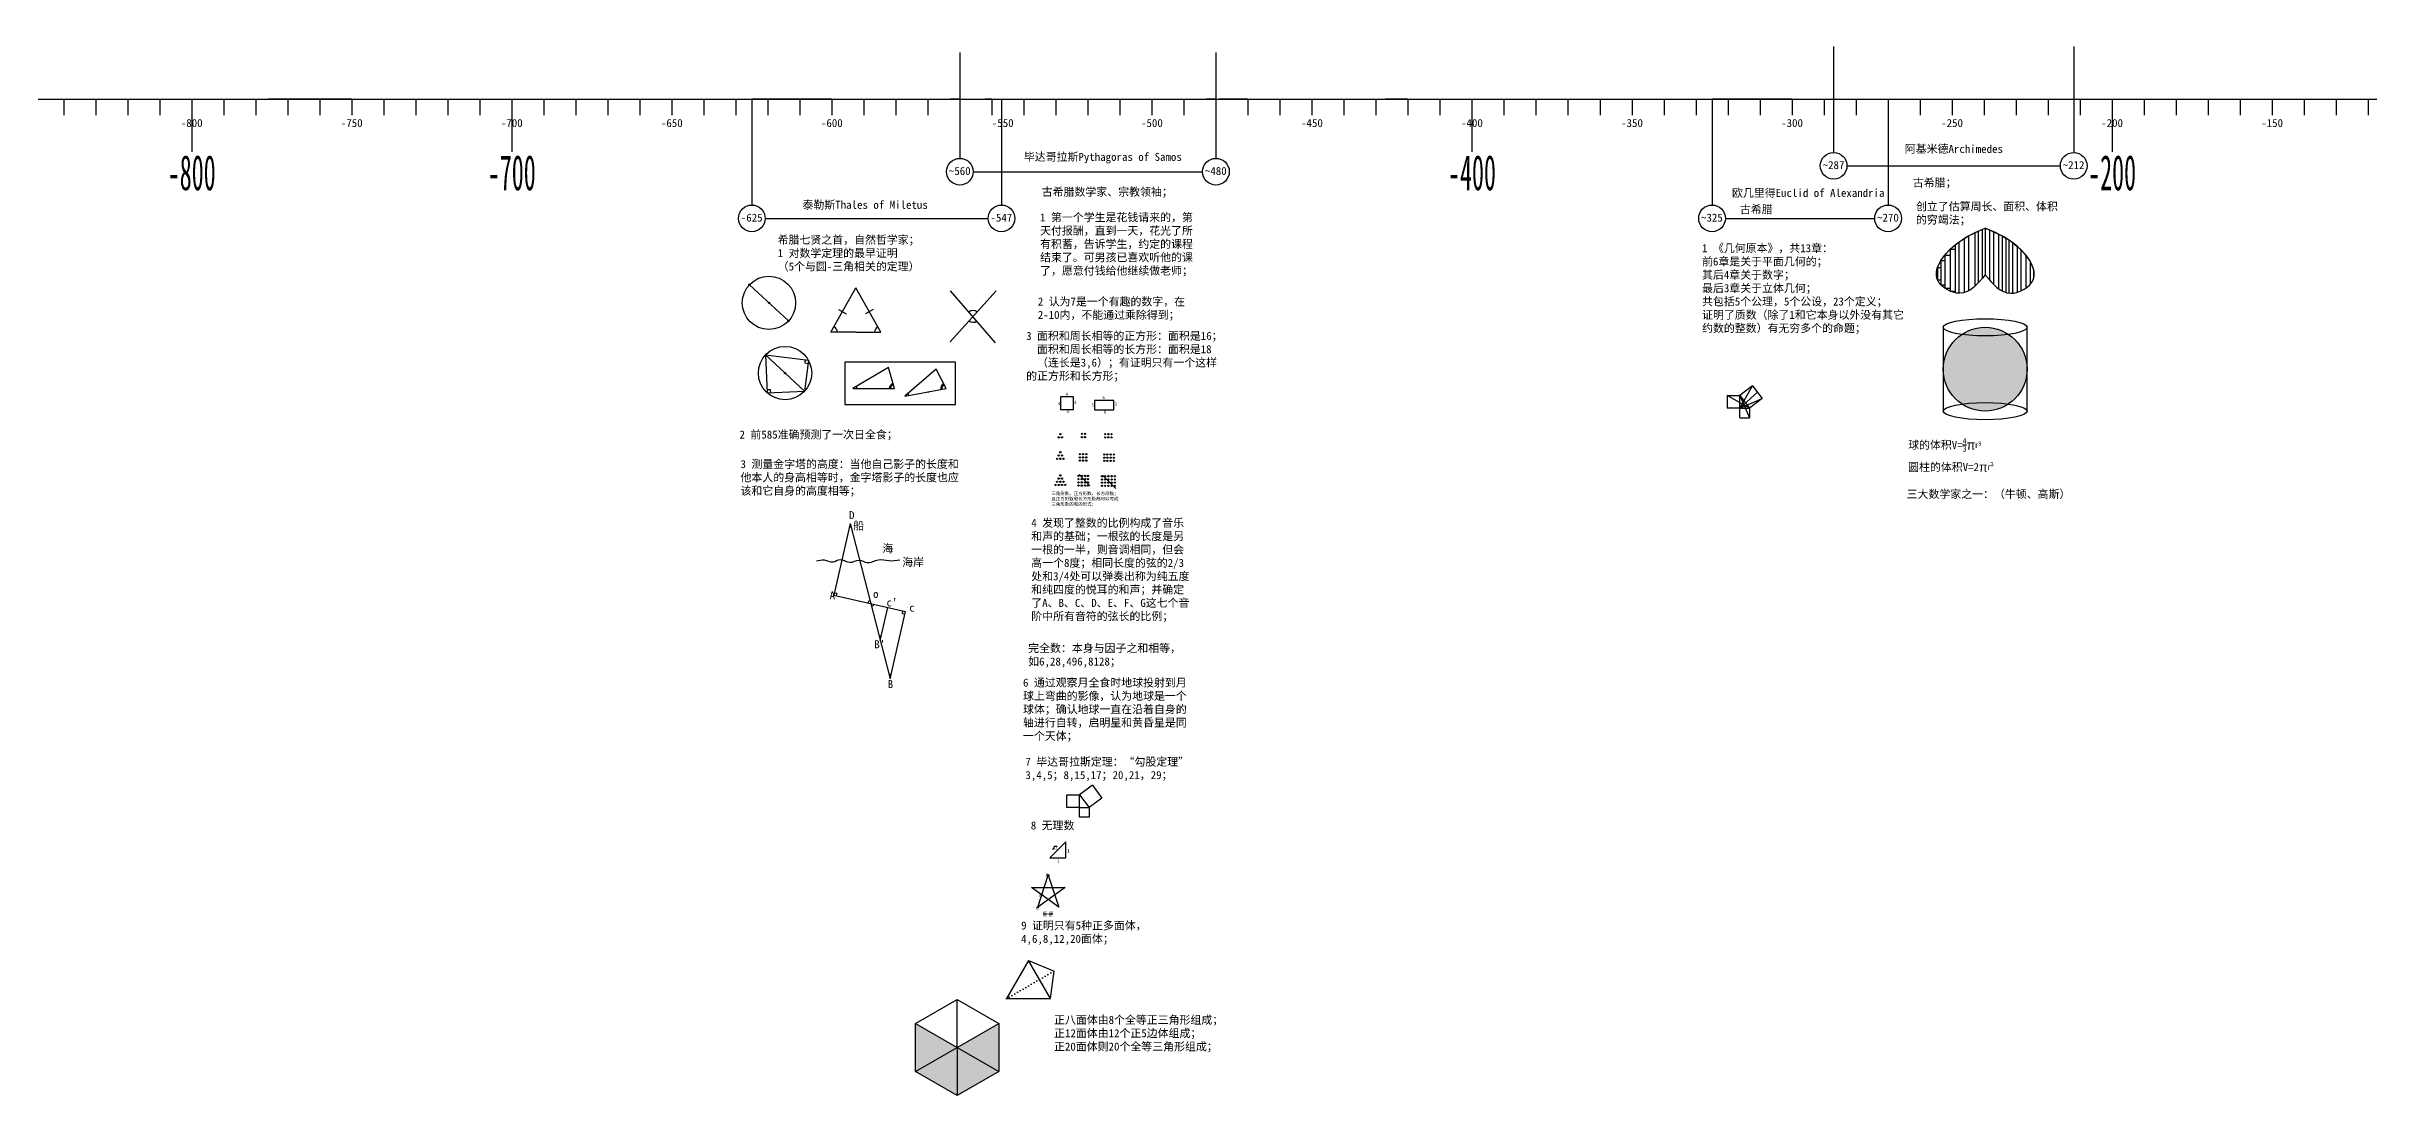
# Model space of a CAD drawing. Header units: millimetres. Extents: x 832 to 8037, y -157 to 740.
# Drawn here: x 4193 to 4919, y -30 to 298 of the extents above; entities that cross this region are included whole.
import ezdxf
from ezdxf.enums import TextEntityAlignment as Align

# ---------------------------------------------------------------- set-up
doc = ezdxf.new("R2010")
doc.units = ezdxf.units.MM
doc.header["$LTSCALE"] = 0.3
doc.linetypes.add('ACAD_ISO07W100', pattern=[3, 0, -3])
for name, color, linetype in [('event', 7, 'Continuous'), ('maths', 7, 'Continuous'), ('talent', 7, 'Continuous'), ('基准', 7, 'Continuous'), ('朝代', 7, 'Continuous')]:
    doc.layers.add(name, color=color, linetype=linetype)
doc.styles.add('a2.5', font='', dxfattribs={"height": 2.5})
doc.styles.get("Standard").update_dxf_attribs({"font": ''})
doc.styles.get('a2.5').set_extended_font_data('SimSun')
doc.styles.get('Standard').set_extended_font_data('SimSun')

# ---------------------------------------------------------------- blocks, each defined once
blk = doc.blocks.new('h1')
blk.add_line((0, 0), (0, 5))
blk.add_attdef('22', text='', height=2.5).set_placement((0, 7.5), align=Align.MIDDLE_CENTER)
blk = doc.blocks.new('h8')
at = {"layer": '朝代', "color": 7}
blk.add_line((0, 0), (0, 16.5), dxfattribs=at)
at = {"layer": '朝代', "color": 1, "width": 0.5}
blk.add_attdef('00', text='', height=11, dxfattribs=at).set_placement((0, 23), align=Align.MIDDLE_CENTER)
blk = doc.blocks.new('ma')
at = {"layer": 'maths'}
blk.add_line((0, 0), (0, -33.12), dxfattribs=at)
blk.add_circle((0, -37.29), 4.17, dxfattribs=at)
at = {"layer": 'maths', "style": 'a2.5'}
blk.add_attdef('AAAA', (-3.44, -38.32), '', height=2.5, dxfattribs=at)

msp = doc.modelspace()

# ---------------------------------------------------------------- hatches: boundary and pattern name
at = {"layer": 'maths'}
for color, points in [(256, [(4412.859, 223.269, 1), (4413.259, 223.269, 1)]), (256, [(4418.958, 217.604, 1), (4419.358, 217.604, 1)]), (256, [(4425.058, 211.938, 1), (4425.458, 211.938, 1)]), (256, [(4423.989, 195.665, 1), (4424.389, 195.665, 1)]), (256, [(4509.499, 175.578, 1), (4509.899, 175.578, 1)]), (256, [(4509.999, 176.578, 1), (4510.399, 176.578, 1)]), (256, [(4510.499, 175.578, 1), (4510.899, 175.578, 1)]), (256, [(4516.717, 176.669, 1), (4517.117, 176.669, 1)]), (256, [(4516.717, 175.669, 1), (4517.117, 175.669, 1)]), (256, [(4517.717, 176.669, 1), (4518.117, 176.669, 1)]), (256, [(4517.717, 175.669, 1), (4518.117, 175.669, 1)]), (256, [(4523.996, 176.578, 1), (4524.396, 176.578, 1)]), (256, [(4523.996, 175.578, 1), (4524.396, 175.578, 1)]), (256, [(4524.996, 176.578, 1), (4525.396, 176.578, 1)]), (256, [(4524.996, 175.578, 1), (4525.396, 175.578, 1)]), (256, [(4525.996, 176.578, 1), (4526.396, 176.578, 1)]), (256, [(4525.996, 175.578, 1), (4526.396, 175.578, 1)]), (256, [(4508.999, 168.905, 1), (4509.399, 168.905, 1)]), (256, [(4509.499, 169.905, 1), (4509.899, 169.905, 1)]), (256, [(4509.999, 170.905, 1), (4510.399, 170.905, 1)]), (256, [(4509.999, 168.905, 1), (4510.399, 168.905, 1)]), (256, [(4510.499, 169.905, 1), (4510.899, 169.905, 1)]), (256, [(4510.999, 168.905, 1), (4511.399, 168.905, 1)]), (256, [(4516.086, 170.317, 1), (4516.486, 170.317, 1)]), (256, [(4516.086, 169.317, 1), (4516.486, 169.317, 1)]), (256, [(4516.086, 168.317, 1), (4516.486, 168.317, 1)]), (256, [(4517.086, 170.317, 1), (4517.486, 170.317, 1)]), (256, [(4517.086, 169.317, 1), (4517.486, 169.317, 1)]), (256, [(4517.086, 168.317, 1), (4517.486, 168.317, 1)]), (256, [(4518.086, 170.317, 1), (4518.486, 170.317, 1)]), (256, [(4518.086, 169.317, 1), (4518.486, 169.317, 1)]), (256, [(4518.086, 168.317, 1), (4518.486, 168.317, 1)]), (256, [(4523.716, 170.226, 1), (4524.116, 170.226, 1)]), (256, [(4523.716, 169.226, 1), (4524.116, 169.226, 1)]), (256, [(4523.716, 168.226, 1), (4524.116, 168.226, 1)]), (256, [(4524.716, 170.226, 1), (4525.116, 170.226, 1)]), (256, [(4524.716, 169.226, 1), (4525.116, 169.226, 1)]), (256, [(4524.716, 168.226, 1), (4525.116, 168.226, 1)]), (256, [(4525.716, 170.226, 1), (4526.116, 170.226, 1)]), (256, [(4525.716, 169.226, 1), (4526.116, 169.226, 1)]), (256, [(4525.716, 168.226, 1), (4526.116, 168.226, 1)]), (256, [(4526.716, 170.226, 1), (4527.116, 170.226, 1)]), (256, [(4526.716, 169.226, 1), (4527.116, 169.226, 1)]), (256, [(4526.716, 168.226, 1), (4527.116, 168.226, 1)]), (256, [(4508.499, 160.691, 1), (4508.899, 160.691, 1)]), (256, [(4508.999, 161.691, 1), (4509.399, 161.691, 1)]), (256, [(4509.499, 162.691, 1), (4509.899, 162.691, 1)]), (256, [(4509.499, 160.691, 1), (4509.899, 160.691, 1)]), (256, [(4509.999, 163.691, 1), (4510.399, 163.691, 1)]), (256, [(4509.999, 161.691, 1), (4510.399, 161.691, 1)]), (256, [(4510.499, 162.691, 1), (4510.899, 162.691, 1)]), (256, [(4510.499, 160.691, 1), (4510.899, 160.691, 1)]), (256, [(4510.999, 161.691, 1), (4511.399, 161.691, 1)]), (256, [(4511.499, 160.691, 1), (4511.899, 160.691, 1)]), (256, [(4515.666, 163.509, 1), (4516.066, 163.509, 1)]), (256, [(4515.666, 162.509, 1), (4516.066, 162.509, 1)]), (256, [(4515.666, 161.509, 1), (4516.066, 161.509, 1)]), (256, [(4515.666, 160.509, 1), (4516.066, 160.509, 1)]), (256, [(4516.666, 163.509, 1), (4517.066, 163.509, 1)]), (256, [(4516.666, 162.509, 1), (4517.066, 162.509, 1)]), (256, [(4516.666, 161.509, 1), (4517.066, 161.509, 1)]), (256, [(4516.666, 160.509, 1), (4517.066, 160.509, 1)]), (256, [(4517.666, 163.509, 1), (4518.066, 163.509, 1)]), (256, [(4517.666, 162.509, 1), (4518.066, 162.509, 1)]), (256, [(4517.666, 161.509, 1), (4518.066, 161.509, 1)]), (256, [(4517.666, 160.509, 1), (4518.066, 160.509, 1)]), (256, [(4518.666, 163.509, 1), (4519.066, 163.509, 1)]), (256, [(4518.666, 162.509, 1), (4519.066, 162.509, 1)]), (256, [(4518.666, 161.509, 1), (4519.066, 161.509, 1)]), (256, [(4518.666, 160.509, 1), (4519.066, 160.509, 1)]), (256, [(4523.015, 163.417, 1), (4523.415, 163.417, 1)]), (256, [(4523.015, 162.417, 1), (4523.415, 162.417, 1)]), (256, [(4523.015, 161.417, 1), (4523.415, 161.417, 1)]), (256, [(4523.015, 160.417, 1), (4523.415, 160.417, 1)]), (256, [(4524.015, 163.417, 1), (4524.415, 163.417, 1)]), (256, [(4524.015, 162.417, 1), (4524.415, 162.417, 1)]), (256, [(4524.015, 161.417, 1), (4524.415, 161.417, 1)]), (256, [(4524.015, 160.417, 1), (4524.415, 160.417, 1)]), (256, [(4525.015, 163.417, 1), (4525.415, 163.417, 1)]), (256, [(4525.015, 162.417, 1), (4525.415, 162.417, 1)]), (256, [(4525.015, 161.417, 1), (4525.415, 161.417, 1)]), (256, [(4525.015, 160.417, 1), (4525.415, 160.417, 1)]), (256, [(4526.015, 163.417, 1), (4526.415, 163.417, 1)]), (256, [(4526.015, 162.417, 1), (4526.415, 162.417, 1)]), (256, [(4526.015, 161.417, 1), (4526.415, 161.417, 1)]), (256, [(4526.015, 160.417, 1), (4526.415, 160.417, 1)]), (256, [(4527.015, 163.417, 1), (4527.415, 163.417, 1)]), (256, [(4527.015, 162.417, 1), (4527.415, 162.417, 1)]), (256, [(4527.015, 161.417, 1), (4527.415, 161.417, 1)]), (256, [(4527.015, 160.417, 1), (4527.415, 160.417, 1)]), (256, [(4506.24, 38.779, 1), (4506.64, 38.779, 1)]), (256, [(4504.226, 32.58, 1), (4504.626, 32.58, 1)]), (256, [(4502.981, 28.748, 1), (4503.381, 28.748, 1)]), (3, [(4464.985, -7.602), (4477.975, -15.102), (4477.975, -30.102), (4464.985, -22.602)]), (5, [(4477.975, -15.102), (4490.966, -7.602), (4490.966, -22.602), (4477.975, -30.102)])]:
    msp.add_hatch(color=color, dxfattribs=at).paths.add_polyline_path(points)
h = msp.add_hatch(color=5, dxfattribs=at)
h.set_gradient(color1=(0, 0, 255), one_color=1, tint=1, name='SPHERICAL')
h.paths.add_polyline_path([(4786.049, 196.863, 1), (4812.258, 196.863, 1)])

# ---------------------------------------------------------------- linework, layer by layer
at = {"layer": 'event'}
for p, q in [((4288.809, 281.294), (4262.809, 281.294)), ((4478.809, 281.294), (4475.809, 281.294)), ((4488.809, 281.294), (4487.809, 281.294)), ((4558.809, 281.294), (4555.809, 281.294)), ((4568.809, 281.294), (4559.809, 281.294)), ((4618.809, 281.294), (4611.809, 281.294))]:
    msp.add_line(p, q, dxfattribs=at)
at = {"layer": 'maths'}
for p, q in [((4413.811, 281.294), (4413.811, 248.175)), ((4488.809, 281.294), (4491.809, 281.294)), ((4738.809, 281.294), (4713.809, 281.294)), ((4482.977, 258.593), (4554.642, 258.593)), ((4755.977, 260.441), (4822.642, 260.441)), ((4417.978, 244.007), (4487.642, 244.007)), ((4717.977, 244.007), (4764.642, 244.007)), ((4793.958, 238.519), (4795.883, 239.495)), ((4795.883, 239.495), (4796.998, 240.013)), ((4795.883, 239.495), (4795.883, 222.723)), ((4796.998, 240.013), (4798.222, 240.56)), ((4796.998, 240.013), (4796.998, 223.818)), ((4798.222, 240.56), (4799.184, 240.981)), ((4798.222, 240.56), (4798.222, 225.2)), ((4799.17, 240.975), (4799.17, 226.337)), ((4799.184, 240.981), (4800.512, 240.398)), ((4800.512, 240.398), (4800.512, 224.773)), ((4800.512, 240.398), (4801.736, 239.846)), ((4801.736, 239.846), (4801.736, 223.439)), ((4801.736, 239.846), (4803.276, 239.109)), ((4785.311, 230.813), (4786.535, 232.526)), ((4786.535, 232.526), (4788.233, 234.384)), ((4786.535, 232.526), (4786.535, 222.172)), ((4786.535, 232.526), (4788.233, 232.526)), ((4788.233, 234.384), (4789.733, 235.724)), ((4788.233, 234.384), (4788.233, 221.235)), ((4788.233, 234.384), (4789.733, 234.384)), ((4789.733, 235.724), (4790.878, 236.602)), ((4789.733, 235.724), (4789.733, 220.757)), ((4790.878, 236.602), (4792.615, 237.75)), ((4790.878, 236.602), (4790.878, 220.605)), ((4792.615, 237.75), (4793.958, 238.519)), ((4792.615, 237.75), (4792.615, 220.797)), ((4793.958, 238.519), (4793.958, 221.339)), ((4803.276, 239.109), (4803.276, 222.071)), ((4803.276, 239.109), (4804.421, 238.513)), ((4804.421, 238.513), (4804.421, 221.333)), ((4804.421, 238.513), (4805.566, 237.863)), ((4805.566, 237.863), (4805.566, 220.852)), ((4805.566, 237.863), (4806.655, 237.246)), ((4806.553, 237.246), (4806.553, 220.64)), ((4806.655, 237.246), (4807.738, 236.422)), ((4807.738, 236.422), (4807.738, 220.621)), ((4807.738, 236.422), (4809.198, 235.249)), ((4809.198, 235.249), (4809.198, 220.901)), ((4809.198, 235.249), (4810.343, 234.179)), ((4810.343, 234.179), (4810.343, 221.325)), ((4810.343, 234.179), (4811.844, 232.514)), ((4811.844, 232.514), (4811.844, 222.179)), ((4811.844, 232.514), (4813.226, 230.534)), ((4784.245, 228.609), (4785.311, 230.813)), ((4784.245, 228.609), (4784.245, 224.794)), ((4784.245, 228.609), (4785.311, 228.609)), ((4785.311, 230.813), (4785.311, 223.223)), ((4785.311, 230.813), (4786.535, 230.813)), ((4813.226, 230.534), (4813.226, 223.408)), ((4813.226, 230.534), (4814.292, 228.044)), ((4814.292, 228.044), (4814.292, 225.246)), ((4413.059, 223.269), (4425.258, 211.938)), ((4438.508, 208.396), (4446.322, 222.332)), ((4454.135, 208.396), (4446.322, 222.332)), ((4490.137, 221.331), (4475.799, 205.445)), ((4475.828, 221.357), (4489.807, 205.16)), ((4784.245, 224.794), (4785.311, 224.794)), ((4785.311, 223.223), (4786.535, 223.223)), ((4786.535, 222.172), (4788.233, 222.172)), ((4788.233, 221.235), (4789.733, 221.235)), ((4440.931, 215.528), (4443.304, 214.139)), ((4451.712, 215.528), (4449.34, 214.139)), ((4446.322, 208.396), (4438.508, 208.396)), ((4446.322, 208.396), (4454.135, 208.396)), ((4786.049, 209.967), (4786.049, 183.759)), ((4812.258, 183.759), (4812.258, 209.967)), ((4418.089, 201.33), (4430.288, 189.999)), ((4418.089, 201.33), (4431.474, 199.694)), ((4418.089, 201.33), (4418.611, 189.484)), ((4431.474, 199.694), (4430.288, 189.999)), ((4430.481, 199.815), (4430.36, 198.822)), ((4430.36, 198.822), (4431.352, 198.701)), ((4456.513, 197.35), (4445.346, 190.814)), ((4458.433, 190.814), (4456.513, 197.35)), ((4471.395, 196.883), (4461.627, 188.398)), ((4474.49, 190.814), (4471.395, 196.883)), ((4418.567, 190.483), (4419.566, 190.527)), ((4418.611, 189.484), (4430.288, 189.999)), ((4419.566, 190.527), (4419.61, 189.528)), ((4445.346, 190.814), (4458.433, 190.814)), ((4452.728, 190.96), (4452.728, 190.669)), ((4461.627, 188.398), (4474.49, 190.814)), ((4468.856, 189.904), (4468.909, 189.618)), ((4718.491, 188.677), (4722.491, 188.677)), ((4718.491, 188.677), (4718.491, 184.677)), ((4725.491, 184.677), (4718.491, 188.677)), ((4726.491, 191.677), (4722.491, 188.677)), ((4722.491, 184.677), (4726.491, 191.677)), ((4722.491, 184.677), (4727.991, 189.677)), ((4722.491, 184.677), (4722.491, 188.677)), ((4722.491, 188.677), (4725.491, 184.677)), ((4722.491, 188.677), (4725.491, 181.677)), ((4726.491, 191.677), (4729.491, 187.677)), ((4514.277, 188.279), (4510.277, 188.279)), ((4510.277, 188.279), (4510.277, 184.279)), ((4510.277, 184.279), (4514.277, 184.279)), ((4514.277, 184.279), (4514.277, 188.279)), ((4526.897, 187.138), (4520.897, 187.138)), ((4520.897, 187.138), (4520.897, 184.138)), ((4520.897, 184.138), (4526.897, 184.138)), ((4526.897, 184.138), (4526.897, 187.138)), ((4722.491, 184.677), (4718.491, 184.677)), ((4722.491, 184.677), (4729.491, 187.677)), ((4722.491, 184.677), (4725.491, 184.677)), ((4722.491, 181.677), (4722.491, 184.677)), ((4722.491, 181.677), (4725.491, 181.677)), ((4729.491, 187.677), (4725.491, 184.677)), ((4725.491, 184.677), (4725.491, 181.677)), ((4516.128, 163.923), (4519.401, 160.455)), ((4523.46, 163.659), (4527.487, 159.608)), ((4444.513, 148.666), (4439.394, 126.25)), ((4444.513, 148.666), (4457.021, 100.155)), ((4439.394, 126.25), (4461.811, 121.131)), ((4439.572, 127.029), (4440.352, 126.851)), ((4440.352, 126.851), (4440.174, 126.071)), ((4457.021, 100.155), (4461.811, 121.131)), ((4460.853, 120.529), (4461.031, 121.309)), ((4460.853, 120.529), (4461.633, 120.351)), ((4520.202, 66.878), (4516.202, 63.878)), ((4520.202, 66.878), (4523.202, 62.878)), ((4512.202, 59.878), (4512.202, 63.878)), ((4512.202, 63.878), (4516.202, 63.878)), ((4516.202, 59.878), (4512.202, 59.878)), ((4516.202, 59.878), (4516.202, 63.878)), ((4516.202, 63.878), (4519.202, 59.878)), ((4516.202, 59.878), (4519.202, 59.878)), ((4516.202, 56.878), (4516.202, 59.878)), ((4523.202, 62.878), (4519.202, 59.878)), ((4519.202, 59.878), (4519.202, 56.878)), ((4519.202, 56.878), (4516.202, 56.878)), ((4506.963, 44.137), (4511.963, 49.137)), ((4506.963, 44.137), (4511.963, 44.137)), ((4508.064, 46.821), (4507.819, 47.066)), ((4508.292, 47.865), (4508.064, 46.821)), ((4508.292, 47.865), (4509.161, 47.865)), ((4511.963, 44.137), (4511.963, 49.137)), ((4503.181, 28.748), (4506.44, 38.779)), ((4506.44, 38.779), (4509.699, 28.748)), ((4501.166, 34.948), (4511.714, 34.948)), ((4509.699, 28.748), (4501.166, 34.948)), ((4511.714, 34.948), (4503.181, 28.748)), ((4500.226, 12.121), (4493.341, 0.196)), ((4507.111, 0.196), (4500.226, 12.121)), ((4500.226, 12.121), (4508.244, 8.801)), ((4507.111, 0.196), (4508.244, 8.801)), ((4493.341, 0.196), (4507.111, 0.196)), ((4464.985, -7.602), (4477.975, -0.102)), ((4477.975, -15.102), (4477.975, -0.102)), ((4477.975, -0.102), (4490.966, -7.602)), ((4464.985, -22.602), (4464.985, -7.602)), ((4464.985, -7.602), (4477.975, -15.102)), ((4477.975, -15.102), (4490.966, -7.602)), ((4490.966, -7.602), (4490.966, -22.602)), ((4464.985, -22.602), (4477.975, -15.102)), ((4477.975, -15.102), (4490.966, -22.602)), ((4477.975, -15.102), (4477.975, -30.102)), ((4477.975, -30.102), (4464.985, -22.602)), ((4490.966, -22.602), (4477.975, -30.102))]:
    msp.add_line(p, q, dxfattribs=at)
at = {"layer": 'maths', "color": 5}
msp.add_line((4453.939, 112.108), (4456.287, 122.392), dxfattribs=at)
at = {"layer": 'maths', "linetype": 'ACAD_ISO07W100'}
msp.add_line((4493.341, 0.196), (4508.244, 8.801), dxfattribs=at)
at = {"layer": 'maths'}
msp.add_lwpolyline([(4442.872, 185.859), (4477.472, 185.859), (4477.472, 199.034), (4442.872, 199.034)], close=True, dxfattribs=at)
for centre, radius in [((4419.158, 217.604), 8.325), ((4413.059, 223.269), 0.2), ((4419.158, 217.604), 0.2), ((4425.258, 211.938), 0.2), ((4424.189, 195.665), 8.325), ((4799.154, 196.863), 13.104), ((4424.189, 195.665), 0.2), ((4509.699, 175.578), 0.2), ((4510.199, 176.578), 0.2), ((4510.699, 175.578), 0.2), ((4516.917, 176.669), 0.2), ((4516.917, 175.669), 0.2), ((4517.917, 176.669), 0.2), ((4517.917, 175.669), 0.2), ((4524.196, 176.578), 0.2), ((4524.196, 175.578), 0.2), ((4525.196, 176.578), 0.2), ((4525.196, 175.578), 0.2), ((4526.196, 176.578), 0.2), ((4526.196, 175.578), 0.2), ((4509.199, 168.905), 0.2), ((4509.699, 169.905), 0.2), ((4510.199, 170.905), 0.2), ((4510.199, 168.905), 0.2), ((4510.699, 169.905), 0.2), ((4511.199, 168.905), 0.2), ((4516.286, 170.317), 0.2), ((4516.286, 169.317), 0.2), ((4516.286, 168.317), 0.2), ((4517.286, 170.317), 0.2), ((4517.286, 169.317), 0.2), ((4517.286, 168.317), 0.2), ((4518.286, 170.317), 0.2), ((4518.286, 169.317), 0.2), ((4518.286, 168.317), 0.2), ((4523.916, 170.226), 0.2), ((4523.916, 169.226), 0.2), ((4523.916, 168.226), 0.2), ((4524.916, 170.226), 0.2), ((4524.916, 169.226), 0.2), ((4524.916, 168.226), 0.2), ((4525.916, 170.226), 0.2), ((4525.916, 169.226), 0.2), ((4525.916, 168.226), 0.2), ((4526.916, 170.226), 0.2), ((4526.916, 169.226), 0.2), ((4526.916, 168.226), 0.2), ((4508.699, 160.691), 0.2), ((4509.199, 161.691), 0.2), ((4509.699, 162.691), 0.2), ((4509.699, 160.691), 0.2), ((4510.199, 163.691), 0.2), ((4510.199, 161.691), 0.2), ((4510.699, 162.691), 0.2), ((4510.699, 160.691), 0.2), ((4511.199, 161.691), 0.2), ((4511.699, 160.691), 0.2), ((4515.866, 163.509), 0.2), ((4515.866, 162.509), 0.2), ((4515.866, 161.509), 0.2), ((4515.866, 160.509), 0.2), ((4516.866, 163.509), 0.2), ((4516.866, 162.509), 0.2), ((4516.866, 161.509), 0.2), ((4516.866, 160.509), 0.2), ((4517.866, 163.509), 0.2), ((4517.866, 162.509), 0.2), ((4517.866, 161.509), 0.2), ((4517.866, 160.509), 0.2), ((4518.866, 163.509), 0.2), ((4518.866, 162.509), 0.2), ((4518.866, 161.509), 0.2), ((4518.866, 160.509), 0.2), ((4523.215, 163.417), 0.2), ((4523.215, 162.417), 0.2), ((4523.215, 161.417), 0.2), ((4523.215, 160.417), 0.2), ((4524.215, 163.417), 0.2), ((4524.215, 162.417), 0.2), ((4524.215, 161.417), 0.2), ((4524.215, 160.417), 0.2), ((4525.215, 163.417), 0.2), ((4525.215, 162.417), 0.2), ((4525.215, 161.417), 0.2), ((4525.215, 160.417), 0.2), ((4526.215, 163.417), 0.2), ((4526.215, 162.417), 0.2), ((4526.215, 161.417), 0.2), ((4526.215, 160.417), 0.2), ((4527.215, 163.417), 0.2), ((4527.215, 162.417), 0.2), ((4527.215, 161.417), 0.2), ((4527.215, 160.417), 0.2), ((4506.44, 38.779), 0.2), ((4504.426, 32.58), 0.2), ((4503.181, 28.748), 0.2)]:
    msp.add_circle(centre, radius, dxfattribs=at)
for centre, radius, start, end in [((4482.968, 213.388), 1.856, 47.933302, 136.947078), ((4482.968, 213.388), 1.856, 227.933302, 304.649589), ((4438.508, 208.396), 2.003, 0, 60.721228), ((4454.135, 208.396), 2.003, 119.278772, 180), ((4445.346, 190.814), 1.307, 0, 30.339174), ((4458.433, 190.814), 1.664, 106.374909, 180), ((4458.433, 190.814), 1.307, 106.374909, 180), ((4461.627, 188.398), 1.307, 10.639892, 40.979066), ((4474.49, 190.814), 1.664, 117.0148, 190.639892), ((4474.49, 190.814), 1.307, 117.0148, 190.639892), ((4444.513, 148.666), 1.053, 257.137066, 284.457999), ((4450.975, 123.605), 0.95, 104.457999, 167.137066), ((4450.975, 123.605), 0.95, 284.457999, 347.137066), ((4453.939, 112.108), 1.344, 77.137066, 104.457999), ((4453.939, 112.108), 1.053, 77.137066, 104.457999), ((4457.021, 100.155), 1.344, 77.137066, 104.457999), ((4457.021, 100.155), 1.053, 77.137066, 104.457999)]:
    msp.add_arc(centre, radius, start, end, dxfattribs=at)
for centre in [(4799.154, 209.967), (4799.154, 183.759)]:
    msp.add_ellipse(centre, major_axis=(-13.104, 0), ratio=0.2043469, dxfattribs=at)
for points in [[(4799.184, 226.355), (4791.231, 220.6), (4784.17, 224.977), (4787.903, 234.056), (4799.184, 240.981)], [(4799.184, 226.355), (4807.138, 220.6), (4814.199, 224.977), (4810.466, 234.056), (4799.184, 240.981)], [(4433.963, 136.954), (4436.364, 137.261), (4439.197, 136.646), (4441.414, 137.446), (4444.431, 136.523), (4447.387, 137.2), (4449.851, 136.462), (4453.361, 137.323), (4456.563, 137.077), (4460.073, 137.261)]]:
    msp.add_spline(points, degree=3, dxfattribs=at)
at = {"layer": 'talent'}
msp.add_line((4438.811, 281.294), (4413.811, 281.294), dxfattribs=at)
at = {"layer": '基准'}
for p, q in [((838.809, 281.294), (7238.809, 281.294)), ((838.809, 281.294), (7238.809, 281.294)), ((838.809, 281.294), (7238.809, 281.294)), ((838.809, 281.294), (7238.809, 281.294)), ((838.809, 281.294), (7238.809, 281.294)), ((4198.809, 281.294), (4198.809, 276.294)), ((4208.809, 281.294), (4208.809, 276.294)), ((4218.809, 281.294), (4218.809, 276.294)), ((4228.809, 281.294), (4228.809, 276.294)), ((4248.809, 281.294), (4248.809, 276.294)), ((4258.809, 281.294), (4258.809, 276.294)), ((4268.809, 281.294), (4268.809, 276.294)), ((4278.809, 281.294), (4278.809, 276.294)), ((4298.809, 281.294), (4298.809, 276.294)), ((4308.809, 281.294), (4308.809, 276.294)), ((4318.809, 281.294), (4318.809, 276.294)), ((4328.809, 281.294), (4328.809, 276.294)), ((4348.809, 281.294), (4348.809, 276.294)), ((4358.809, 281.294), (4358.809, 276.294)), ((4368.809, 281.294), (4368.809, 276.294)), ((4378.809, 281.294), (4378.809, 276.294)), ((4398.809, 281.294), (4398.809, 276.294)), ((4408.809, 281.294), (4408.809, 276.294)), ((4418.809, 281.294), (4418.809, 276.294)), ((4428.809, 281.294), (4428.809, 276.294)), ((4448.809, 281.294), (4448.809, 276.294)), ((4458.809, 281.294), (4458.809, 276.294)), ((4468.809, 281.294), (4468.809, 276.294)), ((4478.809, 281.294), (4478.809, 276.294)), ((4498.809, 281.294), (4498.809, 276.294)), ((4508.809, 281.294), (4508.809, 276.294)), ((4518.809, 281.294), (4518.809, 276.294)), ((4528.809, 281.294), (4528.809, 276.294)), ((4548.809, 281.294), (4548.809, 276.294)), ((4558.809, 281.294), (4558.809, 276.294)), ((4568.809, 281.294), (4568.809, 276.294)), ((4578.809, 281.294), (4578.809, 276.294)), ((4598.809, 281.294), (4598.809, 276.294)), ((4608.809, 281.294), (4608.809, 276.294)), ((4618.809, 281.294), (4618.809, 276.294)), ((4628.809, 281.294), (4628.809, 276.294)), ((4648.809, 281.294), (4648.809, 276.294)), ((4658.809, 281.294), (4658.809, 276.294)), ((4668.809, 281.294), (4668.809, 276.294)), ((4678.809, 281.294), (4678.809, 276.294)), ((4698.809, 281.294), (4698.809, 276.294)), ((4708.809, 281.294), (4708.809, 276.294)), ((4718.809, 281.294), (4718.809, 276.294)), ((4728.809, 281.294), (4728.809, 276.294)), ((4748.809, 281.294), (4748.809, 276.294)), ((4758.809, 281.294), (4758.809, 276.294)), ((4768.809, 281.294), (4768.809, 276.294)), ((4778.809, 281.294), (4778.809, 276.294)), ((4798.809, 281.294), (4798.809, 276.294)), ((4808.809, 281.294), (4808.809, 276.294)), ((4818.809, 281.294), (4818.809, 276.294)), ((4828.809, 281.294), (4828.809, 276.294)), ((4848.809, 281.294), (4848.809, 276.294)), ((4858.809, 281.294), (4858.809, 276.294)), ((4868.809, 281.294), (4868.809, 276.294)), ((4878.809, 281.294), (4878.809, 276.294)), ((4898.809, 281.294), (4898.809, 276.294)), ((4908.809, 281.294), (4908.809, 276.294)), ((4918.809, 281.294), (4918.809, 276.294))]:
    msp.add_line(p, q, dxfattribs=at)
at = {"layer": '朝代'}
msp.add_line((4488.809, 281.294), (4486.809, 281.294), dxfattribs=at)

# ---------------------------------------------------------------- block references
at = {"layer": 'maths'}
for p, values in [((4751.809, 297.727), {'AAAA': '~287'}), ((4826.809, 297.727), {'AAAA': '~212'}), ((4478.809, 295.879), {'AAAA': '~560'}), ((4558.809, 295.879), {'AAAA': '~480'}), ((4413.811, 281.294), {'AAAA': '-625'}), ((4491.809, 281.294), {'AAAA': '-547'}), ((4713.809, 281.294), {'AAAA': '~325'}), ((4768.809, 281.294), {'AAAA': '~270'})]:
    msp.add_blockref('ma', p, dxfattribs=at).add_auto_attribs(values)
at = {"layer": '基准'}
ref = msp.add_blockref('h8', (4238.809, 281.294), dxfattribs=dict(at, xscale=-1, rotation=180))
ref.add_attrib('00', '-800', dxfattribs={"layer": '朝代', "color": 1, "height": 11, "width": 0.5}).set_placement((4238.811, 258.294), align=Align.MIDDLE_CENTER)
ref = msp.add_blockref('h1', (4238.809, 281.294), dxfattribs=dict(at, xscale=-1, rotation=180))
ref.add_attrib('22', '-800', dxfattribs={"layer": '0', "color": 1, "height": 2.5}).set_placement((4238.809, 273.794), align=Align.MIDDLE_CENTER)
ref = msp.add_blockref('h1', (4288.809, 281.294), dxfattribs=dict(at, xscale=-1, rotation=180))
ref.add_attrib('22', '-750', dxfattribs={"layer": '0', "height": 2.5}).set_placement((4288.809, 273.794), align=Align.MIDDLE_CENTER)
ref = msp.add_blockref('h8', (4338.809, 281.294), dxfattribs=dict(at, xscale=-1, rotation=180))
ref.add_attrib('00', '-700', dxfattribs={"layer": '朝代', "color": 1, "height": 11, "width": 0.5}).set_placement((4338.811, 258.294), align=Align.MIDDLE_CENTER)
ref = msp.add_blockref('h1', (4338.809, 281.294), dxfattribs=dict(at, xscale=-1, rotation=180))
ref.add_attrib('22', '-700', dxfattribs={"layer": '0', "color": 1, "height": 2.5}).set_placement((4338.809, 273.794), align=Align.MIDDLE_CENTER)
ref = msp.add_blockref('h1', (4388.809, 281.294), dxfattribs=dict(at, xscale=-1, rotation=180))
ref.add_attrib('22', '-650', dxfattribs={"layer": '0', "height": 2.5}).set_placement((4388.809, 273.794), align=Align.MIDDLE_CENTER)
ref = msp.add_blockref('h1', (4438.809, 281.294), dxfattribs=dict(at, xscale=-1, rotation=180))
ref.add_attrib('22', '-600', dxfattribs={"layer": '0', "color": 1, "height": 2.5}).set_placement((4438.809, 273.794), align=Align.MIDDLE_CENTER)
ref = msp.add_blockref('h1', (4488.809, 281.294), dxfattribs=dict(at, xscale=-1, rotation=180))
ref.add_attrib('22', '-550', dxfattribs={"layer": '0', "height": 2.5}).set_placement((4488.809, 273.794), align=Align.MIDDLE_LEFT)
ref = msp.add_blockref('h1', (4538.809, 281.294), dxfattribs=dict(at, xscale=-1, rotation=180))
ref.add_attrib('22', '-500', dxfattribs={"layer": '0', "color": 1, "height": 2.5}).set_placement((4538.809, 273.794), align=Align.MIDDLE_CENTER)
ref = msp.add_blockref('h1', (4588.809, 281.294), dxfattribs=dict(at, xscale=-1, rotation=180))
ref.add_attrib('22', '-450', dxfattribs={"layer": '0', "height": 2.5}).set_placement((4588.809, 273.794), align=Align.MIDDLE_CENTER)
ref = msp.add_blockref('h8', (4638.809, 281.294), dxfattribs=dict(at, xscale=-1, rotation=180))
ref.add_attrib('00', '-400', dxfattribs={"layer": '朝代', "color": 1, "height": 11, "width": 0.5}).set_placement((4638.811, 258.294), align=Align.MIDDLE_CENTER)
ref = msp.add_blockref('h1', (4638.809, 281.294), dxfattribs=dict(at, xscale=-1, rotation=180))
ref.add_attrib('22', '-400', dxfattribs={"layer": '0', "color": 1, "height": 2.5}).set_placement((4638.809, 273.794), align=Align.MIDDLE_CENTER)
ref = msp.add_blockref('h1', (4688.809, 281.294), dxfattribs=dict(at, xscale=-1, rotation=180))
ref.add_attrib('22', '-350', dxfattribs={"layer": '0', "height": 2.5}).set_placement((4688.809, 273.794), align=Align.MIDDLE_CENTER)
ref = msp.add_blockref('h1', (4738.809, 281.294), dxfattribs=dict(at, xscale=-1, rotation=180))
ref.add_attrib('22', '-300', dxfattribs={"layer": '0', "color": 1, "height": 2.5}).set_placement((4738.809, 273.794), align=Align.MIDDLE_CENTER)
ref = msp.add_blockref('h1', (4788.809, 281.294), dxfattribs=dict(at, xscale=-1, rotation=180))
ref.add_attrib('22', '-250', dxfattribs={"layer": '0', "height": 2.5}).set_placement((4788.809, 273.794), align=Align.MIDDLE_CENTER)
ref = msp.add_blockref('h8', (4838.809, 281.294), dxfattribs=dict(at, xscale=-1, rotation=180))
ref.add_attrib('00', '-200', dxfattribs={"layer": '朝代', "color": 1, "height": 11, "width": 0.5}).set_placement((4838.811, 258.294), align=Align.MIDDLE_CENTER)
ref = msp.add_blockref('h1', (4838.809, 281.294), dxfattribs=dict(at, xscale=-1, rotation=180))
ref.add_attrib('22', '-200', dxfattribs={"layer": '0', "color": 1, "height": 2.5}).set_placement((4838.809, 273.794), align=Align.MIDDLE_CENTER)
ref = msp.add_blockref('h1', (4888.809, 281.294), dxfattribs=dict(at, xscale=-1, rotation=180))
ref.add_attrib('22', '-150', dxfattribs={"layer": '0', "height": 2.5}).set_placement((4888.809, 273.794), align=Align.MIDDLE_CENTER)

# ---------------------------------------------------------------- texts
at = {"layer": 'maths', "style": 'a2.5'}
for s, p in [('D', (4444.176, 150.016)), ('A', (4438.113, 124.975)), ('o', (4451.693, 125.391)), ('c', (4462.998, 121.104)), ('B', (4456.249, 97.205))]:
    msp.add_text(s, height=2.5, dxfattribs=at).set_placement(p)
at = {"layer": 'maths', "color": 5, "style": 'a2.5'}
for s, p in [("c'", (4455.887, 122.739)), ("B'", (4452.08, 109.669))]:
    msp.add_text(s, height=2.5, dxfattribs=at).set_placement(p)
at = {"layer": 'maths', "attachment_point": 1, "style": 'a2.5'}
for s, insert, char_height, width in [('毕达哥拉斯Pythagoras of Samos', (4498.792, 264.471), 2.5, 53.04187), ('阿基米德Archimedes', (4774.052, 266.959), 2.5, 33.60537), ('古希腊数学家、宗教领袖；', (4504.396, 253.536), 2.5, 45.91052), ('古希腊；', (4776.546, 256.406), 2.5, 38.76486), ('泰勒斯Thales of Miletus', (4429.644, 249.488), 2.5, 52.33363), ('欧几里得Euclid of Alexandria', (4720.038, 253.211), 2.5, 50.49343), ('古希腊', (4722.528, 248.066), 2.5, 20.85295), ('创立了估算周长、面积、体积的穷竭法；', (4777.535, 248.992), 2.5, 46.68279), ('1 第一个学生是花钱请来的，第天付报酬，直到一天，花光了所有积蓄，告诉学生，约定的课程结束了。可男孩已喜欢听他的课了，愿意付钱给他继续做老师；', (4503.874, 245.571), 2.5, 50.13435), ('希腊七贤之首，自然哲学家；\\P1 对数学定理的最早证明\\P（5个与圆-三角相关的定理）', (4421.887, 238.561), 2.5, 47.10342), ('1 《几何原本》，共13章：\\P前6章是关于平面几何的；\\P其后4章关于数字；\\P最后3章关于立体几何；\\P共包括5个公理，5个公设，23个定义；\\P证明了质数（除了1和它本身以外没有其它约数的整数）有无穷多个的命题；', (4710.692, 235.941), 2.5, 62.90675), ('2 认为7是一个有趣的数字，在2-10内，不能通过乘除得到；', (4503.143, 219.255), 2.5, 50.68327), ('3 面积和周长相等的正方形：面积是16；\\P  面积和周长相等的长方形：面积是18\\P  （连长是3,6）；有证明只有一个这样的正方形和长方形；', (4499.511, 208.523), 2.5, 61.5761), ('4', (4511.805, 189.521), 1, 0.79078), ('4', (4509.486, 186.655), 1, 0.79078), ('4', (4512.109, 184.15), 1, 0.79078), ('4', (4514.484, 186.959), 1, 0.79078), ('3', (4519.866, 186.255), 1, 0.79078), ('6', (4523.324, 188.532), 1, 0.79078), ('6', (4523.818, 183.978), 1, 0.79078), ('3', (4527.105, 186.464), 1, 0.79078), ('2 前585准确预测了一次日全食；', (4409.967, 177.691), 2.5, 83.13543), ('\\A1;球的体积V={\\H0.7x;\\S4/3;\\fÃÔÄã¼òÏ¸ÐÐ¿¬|b0|i0|c134|p0;\\H1.667x;π\\fËÎÌå|b0|i0|c134|p0;\\H0.6429x;r\\H0.7x;\\S3^ ;}', (4775.075, 175.306), 2.5, 62.85327), ('3 测量金字塔的高度：当他自己影子的长度和他本人的身高相等时，金字塔影子的长度也应该和它自身的高度相等；', (4410.275, 168.465), 2.5, 70.51115), ('\\A1;圆柱的体积V=2{\\fÃÔÄã¼òÏ¸ÐÐ¿¬|b0|i0|c134|p0;\\H1.167x;π\\fËÎÌå|b0|i0|c134|p0;\\H0.6429x;r\\H0.7x;\\S3^ ;}', (4775.075, 167.865), 2.5, 62.85327), ('三角形数、正方形数、长方形数；\\P且正方形数和长方形数都可以写成三角形数的和的形式；', (4507.385, 158.54), 1, 20.96726), ('三大数学家之一：（牛顿、高斯）', (4774.611, 159.091), 2.5, 57.0985), ('船', (4445.453, 149.208), 2.5, 3.18503), ('4 发现了整数的比例构成了音乐和声的基础；一根弦的长度是另一根的一半，则音调相同，但会高一个8度；相同长度的弦的2/3处和3/4处可以弹奏出称为纯五度和纯四度的悦耳的和声；并确定了A、B、C、D、E、F、G这七个音阶中所有音符的弦长的比例；', (4501.116, 150.094), 2.5, 50.75546), ('海', (4454.59, 142.11), 2.5, 3.18503), ('海岸', (4460.794, 137.829), 2.5, 8.37394), ('完全数：本身与因子之和相等，如6,28,496,8128；', (4500.151, 110.947), 2.5, 48.63123), ('6 通过观察月全食时地球投射到月球上弯曲的影像，认为地球是一个球体；确认地球一直在沿着自身的轴进行自转，启明星和黄昏星是同一个天体；', (4498.534, 100.184), 2.5, 52.53788), ('7 毕达哥拉斯定理：“勾股定理”\\P3,4,5；8,15,17；20,21，29；', (4499.278, 75.459), 2.5, 53.76889), ('8 无理数', (4500.97, 55.55), 2.5, 17.28188), ('2', (4508.556, 47.817), 1, 0.82194), ('1', (4509.226, 43.663), 1, 0.82194), ('1', (4512.384, 46.824), 1, 0.82194), ('A', (4505.595, 39.341), 1, 0.82194), ('B', (4503.58, 32.907), 1, 0.82194), ('9 证明只有5种正多面体，4,6,8,12,20面体；', (4497.946, 24.286), 2.5, 39.19489), ('C', (4502.617, 28.996), 1, 0.82194), ('\\A1;{\\H0.7x;\\SAC/AB;}={\\H0.7x;\\SAB/BC;}', (4504.829, 27.483), 1, 3.41704), ('正八面体由8个全等正三角形组成；\\P正12面体由12个正5边体组成；\\P正20面体则20个全等三角形组成；', (4508.228, -5.207), 2.5, 62.2209)]:
    msp.add_mtext(s, dxfattribs=dict(at, insert=insert, char_height=char_height, width=width))

doc.saveas('drawing.dxf')
